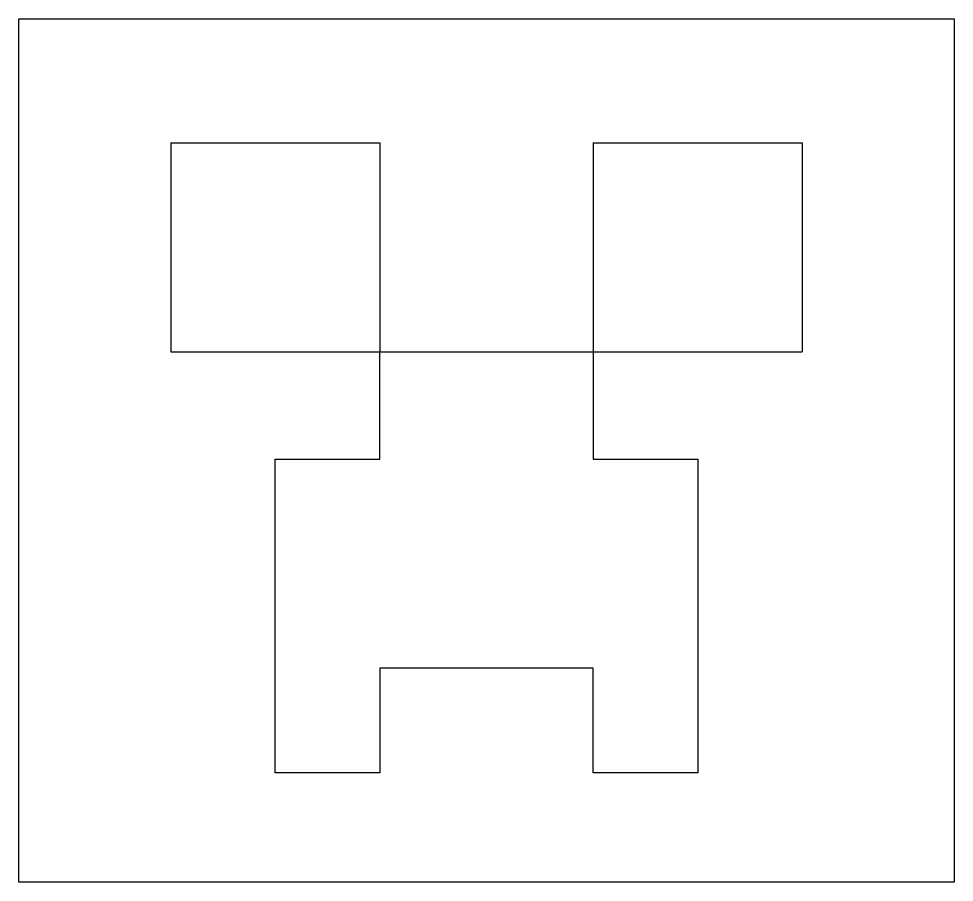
# Model space of a CAD drawing. Extents: x -0.94 to 6.93, y -2.23 to 5.04.
import ezdxf

# ---------------------------------------------------------------- set-up
doc = ezdxf.new("R2010")
doc.units = 0
doc.layers.add('LAYER_1', color=7, linetype='CONTINUOUS')

# ---------------------------------------------------------------- blocks, each defined once
blk = doc.blocks.new('BLOCK_2')
at = {"layer": 'LAYER_1', "color": 250}
for points in [[(-0.9427, 5.0399), (6.9263, 5.0399)], [(-0.9427, -2.2258), (-0.9427, 5.0399)], [(6.9263, 5.0399), (6.9263, -2.2258)], [(0.3363, 3.9966), (2.0947, 3.9966)], [(0.3363, 3.9966), (0.3363, 2.2381)], [(2.0947, 3.9966), (2.0947, 2.2381)], [(3.8893, 3.9966), (5.6478, 3.9966)], [(3.8893, 3.9966), (3.8893, 2.2381)], [(5.6478, 3.9966), (5.6478, 2.2381)], [(0.3363, 2.2381), (2.0947, 2.2381)], [(2.0947, 2.2381), (3.8893, 2.2381)], [(2.0947, 1.335), (2.0947, 2.2381)], [(3.8893, 2.2381), (5.6478, 2.2381)], [(3.8893, 2.2381), (3.8893, 1.335)], [(1.2143, -1.3047), (1.2143, 1.335)], [(1.2143, 1.335), (2.0947, 1.335)], [(3.8893, 1.335), (4.7697, 1.335)], [(4.7697, 1.335), (4.7697, -1.3047)], [(3.8893, -0.4246), (2.0947, -0.4246)], [(2.0947, -0.4246), (2.0947, -1.3047)], [(3.8893, -1.3047), (3.8893, -0.4246)], [(2.0947, -1.3047), (1.2143, -1.3047)], [(4.7697, -1.3047), (3.8893, -1.3047)], [(6.9263, -2.2258), (-0.9427, -2.2258)]]:
    blk.add_lwpolyline(points, dxfattribs=at)

msp = doc.modelspace()

# ---------------------------------------------------------------- block references
at = {"layer": 'LAYER_1'}
msp.add_blockref('BLOCK_2', (0, 0), dxfattribs=at)

doc.saveas('drawing.dxf')
